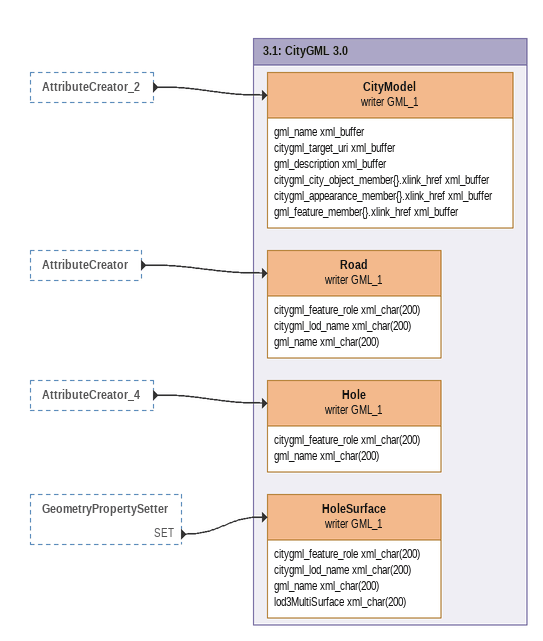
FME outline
AttributeCreator_2 [outside]
    -> CityModel (writer GML_1)
AttributeCreator [outside]
    -> Road (writer GML_1)
AttributeCreator_4 [outside]
    -> Hole (writer GML_1)
GeometryPropertySetter [outside]
    SET -> HoleSurface (writer GML_1)

Bookmark: 3.1: CityGML 3.0
CityModel (writer GML_1)
    attributes: gml_name xml_buffer, citygml_target_uri xml_buffer, gml_description xml_buffer, citygml_city_object_member{}.xlink_href xml_buffer, citygml_appearance_member{}.xlink_href xml_buffer, gml_feature_member{}.xlink_href xml_buffer
Road (writer GML_1)
    attributes: citygml_feature_role xml_char(200), citygml_lod_name xml_char(200), gml_name xml_char(200)
Hole (writer GML_1)
    attributes: citygml_feature_role xml_char(200), gml_name xml_char(200)
HoleSurface (writer GML_1)
    attributes: citygml_feature_role xml_char(200), citygml_lod_name xml_char(200), gml_name xml_char(200), lod3MultiSurface xml_char(200)
